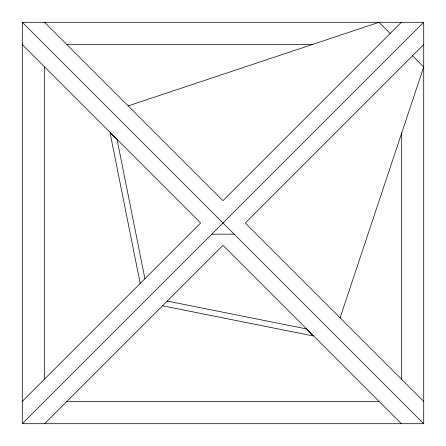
<?xml version="1.0" encoding="UTF-8"?>
<svg xmlns="http://www.w3.org/2000/svg" width="446" height="446" viewBox="0 0 446 446"><rect width="100%" height="100%" fill="white"/><g stroke="black" fill="none" stroke-linecap="round" stroke-linejoin="round"><path stroke-width="0.67" d="M162.55 305.805L313.008 335.899L313.142 335.498M340.12 317.758L423.7 67.017L412.522 55.839M22.3 401.344L200.644 223L22.3 44.656M401.344 22.3L223 200.644L44.656 22.3M22.3 423.7L423.7 22.3L22.3 22.3L22.3 423.7L423.7 423.7L423.7 22.3M44.656 423.7L223 245.356L401.344 423.7M423.7 44.656L245.356 223L423.7 401.344M128.242 105.88L378.983 22.3L390.161 33.478M140.195 283.45L110.101 132.992L110.502 132.858M66.922 44.656L313.187 44.656M211.822 234.178L234.178 234.178M66.95 401.344L379.05 401.344M167.278 301.078L306.58 328.942L313.008 335.899M110.101 132.992L117.058 139.42L144.922 278.722M22.3 22.3L423.7 423.7M401.344 132.813L401.344 379.078M44.656 66.95L44.656 379.05"/></g></svg>
